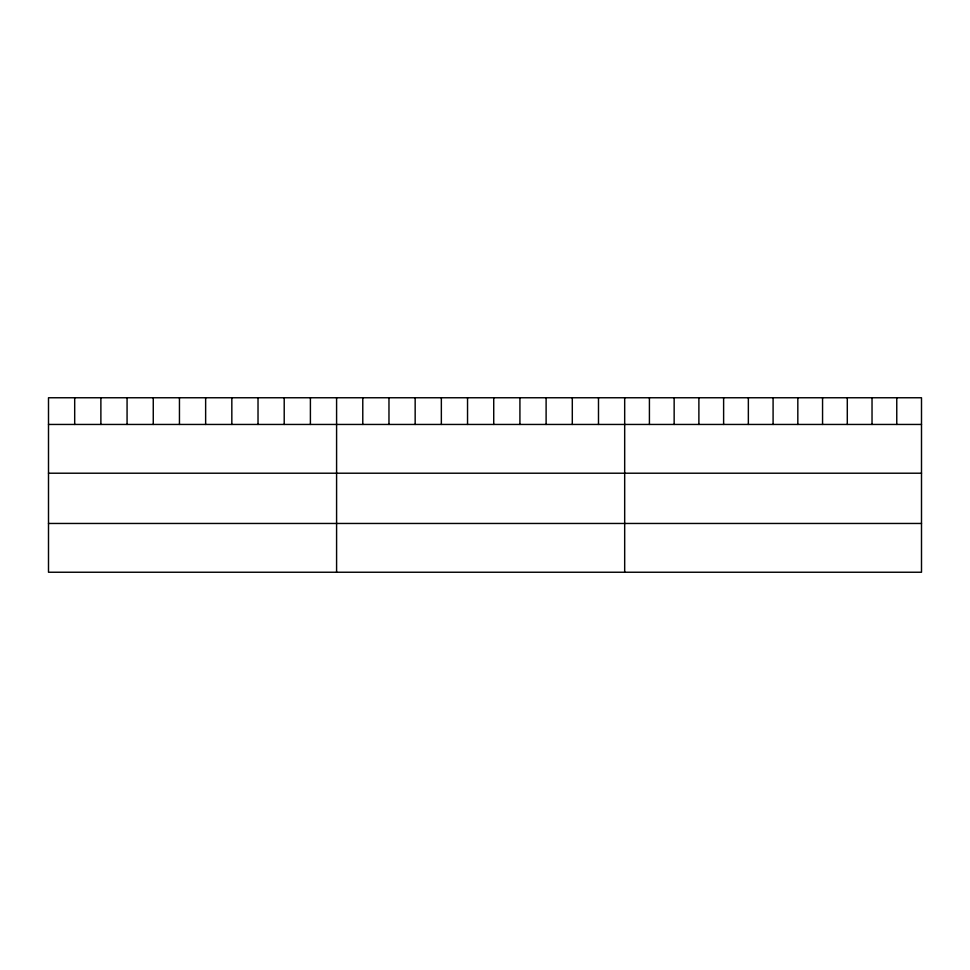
<?xml version="1.0" encoding="UTF-8"?>
<svg xmlns="http://www.w3.org/2000/svg" width="970" height="970" viewBox="0 0 970 970"><rect width="100%" height="100%" fill="white"/><g stroke="black" fill="none" stroke-linecap="round" stroke-linejoin="round"><path stroke-width="1.45" d="M921.5 473.214L921.5 397.761L48.5 397.761L48.5 572.239L921.5 572.239L921.5 473.214L48.5 473.214M48.5 424.448L921.5 424.448M48.5 523.461L921.5 523.461M896.765 397.761L896.765 424.448M872.03 397.761L872.03 424.448M847.295 397.761L847.295 424.448M822.56 397.761L822.56 424.448M797.825 397.761L797.825 424.448M773.09 397.761L773.09 424.448M748.355 397.761L748.355 424.448M723.62 397.761L723.62 424.448M698.885 397.761L698.885 424.448M674.15 397.761L674.15 424.448M649.415 397.761L649.415 424.448M624.68 397.761L624.68 572.239M598.49 397.761L598.49 424.448M572.3 397.761L572.3 424.448M546.11 397.761L546.11 424.448M519.92 397.761L519.92 424.448M493.73 397.761L493.73 424.448M467.54 397.761L467.54 424.448M441.35 397.761L441.35 424.448M415.16 397.761L415.16 424.448M388.97 397.761L388.97 424.448M362.78 397.761L362.78 424.448M336.59 397.761L336.59 572.239M310.4 397.761L310.4 424.448M284.21 397.761L284.21 424.448M258.02 397.761L258.02 424.448M231.83 397.761L231.83 424.448M205.64 397.761L205.64 424.448M179.45 397.761L179.45 424.448M153.26 397.761L153.26 424.448M127.07 397.761L127.07 424.448M100.88 397.761L100.88 424.448M74.69 397.761L74.69 424.448"/></g></svg>
